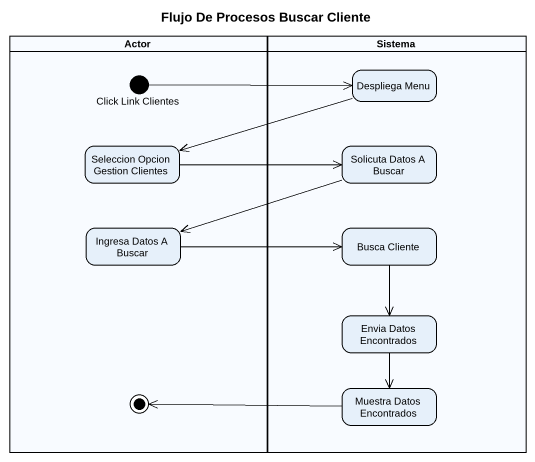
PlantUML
@startuml
title Flujo De Procesos Buscar Cliente
hide empty description
state "Actor" as Actor_ <<partition>> {
  state "Click Link Clientes" as Click_Link_Clientes <<start>>
  state "Seleccion Opcion Gestion Clientes" as Seleccion_Opcion_Gestion
  state "Ingresa Datos A Buscar" as Ingresa_Datos_A_Buscar
  state final1 <<end>>
}
state Sistema <<partition>> {
  state "Despliega Menu" as Despliega_Menu
  state "Solicuta Datos A Buscar" as Solicuta_Datos_A_Buscar
  state "Busca Cliente" as Busca_Cliente
  state "Envia Datos Encontrados" as Envia_Datos_Encontrados
  state "Muestra Datos Encontrados" as Muestra_Datos_Encontrados
}
Click_Link_Clientes -right-> Despliega_Menu
Despliega_Menu -left-> Seleccion_Opcion_Gestion
Seleccion_Opcion_Gestion -right-> Solicuta_Datos_A_Buscar
Solicuta_Datos_A_Buscar -left-> Ingresa_Datos_A_Buscar
Ingresa_Datos_A_Buscar -right-> Busca_Cliente
Busca_Cliente --> Envia_Datos_Encontrados
Envia_Datos_Encontrados --> Muestra_Datos_Encontrados
Muestra_Datos_Encontrados -left-> final1
@enduml
